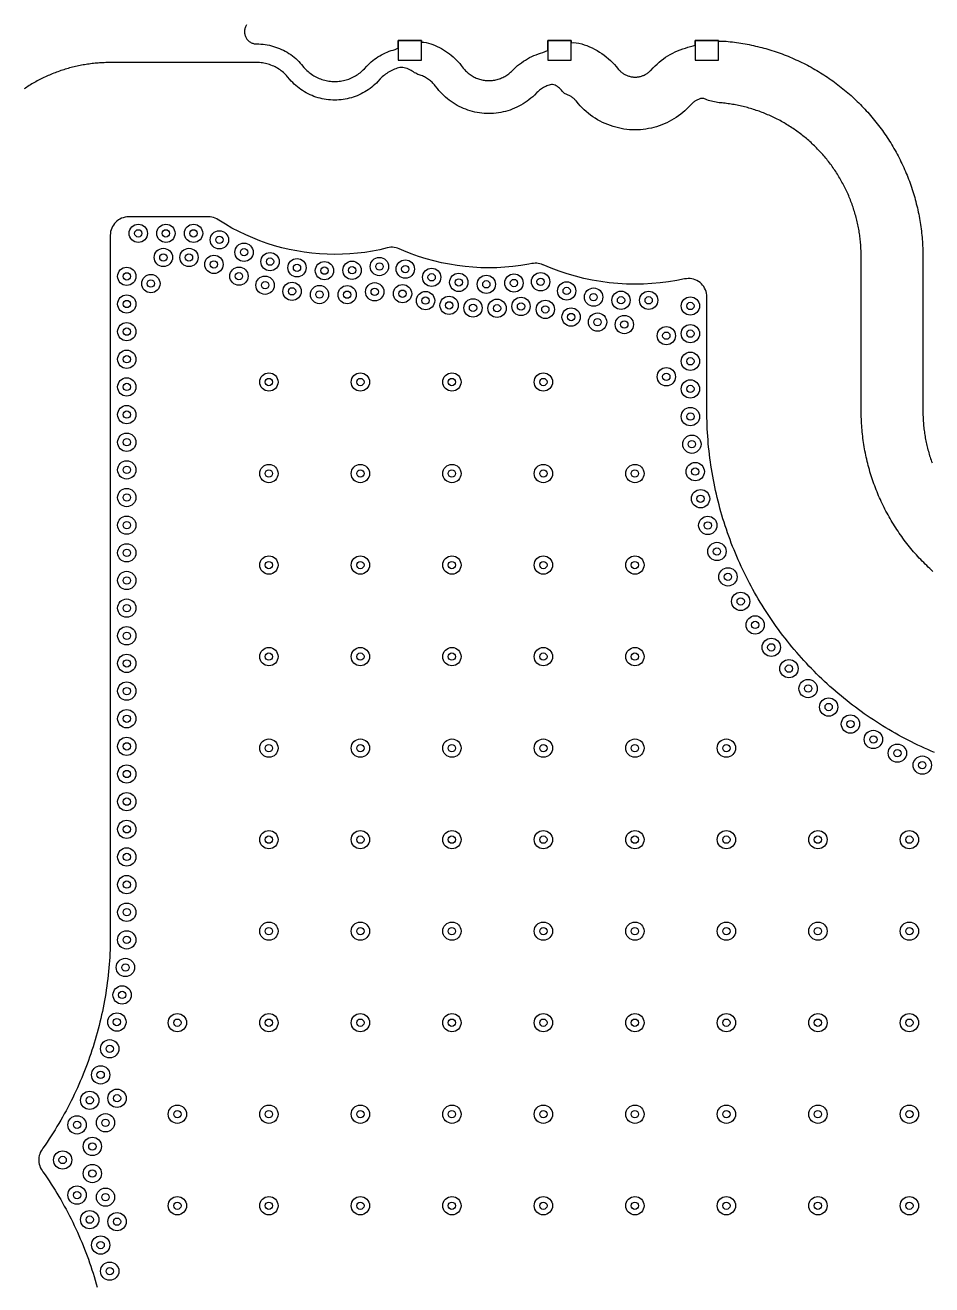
# Model space of a CAD drawing. Header units: millimetres. Extents: x 0 to 99, y -63 to 63.
# Drawn here: x 32.09 to 56.86, y -3.41 to 31 of the extents above; entities that cross this region are included whole.
import ezdxf

# ---------------------------------------------------------------- set-up
doc = ezdxf.new("R2010")
doc.units = ezdxf.units.MM
for name, color, linetype in [('RES_PADS_0402', 6, 'Continuous'), ('TOP_COPPER', 1, 'Continuous'), ('TOP_GROUND_POUR', 3, 'Continuous'), ('VIA_HOLES', 7, 'Continuous'), ('VIA_PADS', 2, 'Continuous')]:
    doc.layers.add(name, color=color, linetype=linetype)

msp = doc.modelspace()

# ---------------------------------------------------------------- linework, layer by layer
at = {"layer": 'RES_PADS_0402'}
for points in [[(42.279, 30.04), (42.919, 30.04), (42.919, 30.58), (42.279, 30.58)], [(46.372, 30.04), (47.012, 30.04), (47.012, 30.58), (46.372, 30.58)], [(50.396, 30.04), (51.036, 30.04), (51.036, 30.58), (50.396, 30.58)]]:
    msp.add_lwpolyline(points, close=True, dxfattribs=at)
at = {"layer": 'TOP_COPPER'}
for points in [[(38.139, 31.006), (38.127, 30.988), (38.117, 30.968), (38.108, 30.948), (38.1, 30.928), (38.094, 30.907), (38.089, 30.885), (38.085, 30.864), (38.083, 30.842), (38.082, 30.82), (38.083, 30.798), (38.085, 30.776), (38.089, 30.755), (38.094, 30.733), (38.1, 30.712), (38.108, 30.692), (38.117, 30.672), (38.127, 30.652), (38.139, 30.634), (38.151, 30.616), (38.165, 30.599), (38.18, 30.583), (38.196, 30.568), (38.213, 30.554), (38.231, 30.541), (38.25, 30.53), (38.269, 30.519), (38.289, 30.51), (38.31, 30.503), (38.331, 30.496), (38.352, 30.491), (38.374, 30.488), (38.395, 30.485), (38.417, 30.485), (38.475, 30.484), (38.533, 30.481), (38.591, 30.475), (38.649, 30.468), (38.706, 30.459), (38.763, 30.447), (38.82, 30.434), (38.876, 30.419), (38.931, 30.401), (38.986, 30.382), (39.04, 30.36), (39.093, 30.337), (39.145, 30.312), (39.197, 30.285), (39.247, 30.256), (39.297, 30.225), (39.345, 30.193), (39.392, 30.159), (39.437, 30.123), (39.482, 30.086), (39.525, 30.047), (39.567, 30.006), (39.607, 29.964), (39.645, 29.921), (39.708, 29.845), (39.734, 29.816), (39.762, 29.787), (39.791, 29.759), (39.82, 29.732), (39.851, 29.707), (39.882, 29.682), (39.914, 29.659), (39.947, 29.636), (39.981, 29.615), (40.016, 29.596), (40.051, 29.577), (40.087, 29.56), (40.124, 29.544), (40.161, 29.529), (40.198, 29.516), (40.236, 29.504), (40.275, 29.493), (40.313, 29.484), (40.352, 29.476), (40.392, 29.47), (40.431, 29.465), (40.471, 29.461), (40.511, 29.459), (40.551, 29.458), (40.59, 29.459), (40.629, 29.461), (40.668, 29.465), (40.707, 29.469), (40.746, 29.476), (40.785, 29.483), (40.823, 29.492), (40.861, 29.503), (40.898, 29.514), (40.935, 29.527), (40.972, 29.541), (41.008, 29.557), (41.044, 29.574), (41.078, 29.592), (41.113, 29.611), (41.146, 29.631), (41.179, 29.653), (41.211, 29.676), (41.242, 29.7), (41.272, 29.725), (41.302, 29.751), (41.33, 29.778), (41.358, 29.806), (41.423, 29.877), (41.463, 29.918), (41.504, 29.958), (41.547, 29.995), (41.592, 30.032), (41.637, 30.067), (41.684, 30.1), (41.731, 30.131), (41.78, 30.161), (41.83, 30.189), (41.881, 30.216), (41.933, 30.24), (41.985, 30.263), (42.039, 30.283), (42.093, 30.302), (42.147, 30.319), (42.202, 30.337), (42.256, 30.356), (42.279, 30.365), (42.279, 30.58), (42.919, 30.58), (42.919, 30.533), (42.982, 30.529), (43.046, 30.52), (43.109, 30.506), (43.17, 30.486), (43.231, 30.465), (43.291, 30.441), (43.35, 30.415), (43.408, 30.387), (43.465, 30.356), (43.521, 30.324), (43.576, 30.29), (43.63, 30.253), (43.682, 30.215), (43.732, 30.175), (43.782, 30.133), (43.829, 30.09), (43.875, 30.045), (43.92, 29.998), (43.963, 29.949), (44.004, 29.899), (44.062, 29.822), (44.082, 29.798), (44.104, 29.773), (44.126, 29.75), (44.149, 29.728), (44.172, 29.706), (44.197, 29.685), (44.222, 29.665), (44.248, 29.647), (44.274, 29.629), (44.301, 29.612), (44.329, 29.595), (44.358, 29.58), (44.386, 29.566), (44.416, 29.554), (44.446, 29.542), (44.476, 29.531), (44.506, 29.521), (44.537, 29.513), (44.568, 29.505), (44.6, 29.499), (44.632, 29.494), (44.663, 29.49), (44.695, 29.487), (44.727, 29.485), (44.759, 29.484), (44.792, 29.485), (44.824, 29.487), (44.857, 29.49), (44.889, 29.494), (44.921, 29.499), (44.953, 29.506), (44.985, 29.513), (45.016, 29.522), (45.047, 29.532), (45.078, 29.543), (45.108, 29.556), (45.138, 29.569), (45.167, 29.583), (45.196, 29.599), (45.224, 29.615), (45.251, 29.633), (45.278, 29.651), (45.304, 29.671), (45.329, 29.691), (45.354, 29.713), (45.378, 29.735), (45.447, 29.805), (45.495, 29.849), (45.544, 29.892), (45.595, 29.933), (45.648, 29.973), (45.702, 30.01), (45.757, 30.045), (45.814, 30.079), (45.872, 30.11), (45.93, 30.139), (45.99, 30.166), (46.051, 30.19), (46.113, 30.213), (46.175, 30.233), (46.237, 30.254), (46.299, 30.277), (46.362, 30.303), (46.372, 30.308), (46.372, 30.58), (47.012, 30.58), (47.012, 30.518), (47.068, 30.521), (47.145, 30.518), (47.221, 30.507), (47.296, 30.488), (47.368, 30.464), (47.44, 30.438), (47.511, 30.408), (47.58, 30.376), (47.648, 30.341), (47.715, 30.304), (47.781, 30.264), (47.845, 30.222), (47.907, 30.178), (47.967, 30.131), (48.026, 30.082), (48.083, 30.031), (48.138, 29.977), (48.191, 29.922), (48.242, 29.864), (48.304, 29.788), (48.319, 29.771), (48.334, 29.755), (48.35, 29.74), (48.367, 29.725), (48.384, 29.71), (48.402, 29.697), (48.42, 29.684), (48.438, 29.672), (48.457, 29.66), (48.477, 29.649), (48.497, 29.639), (48.517, 29.63), (48.538, 29.621), (48.558, 29.613), (48.58, 29.606), (48.601, 29.6), (48.623, 29.595), (48.644, 29.59), (48.666, 29.586), (48.689, 29.583), (48.711, 29.581), (48.733, 29.58), (48.755, 29.58), (48.777, 29.58), (48.799, 29.581), (48.82, 29.583), (48.842, 29.586), (48.863, 29.59), (48.884, 29.594), (48.905, 29.599), (48.926, 29.605), (48.947, 29.612), (48.967, 29.619), (48.988, 29.627), (49.007, 29.636), (49.027, 29.646), (49.046, 29.656), (49.065, 29.667), (49.083, 29.679), (49.101, 29.691), (49.118, 29.704), (49.135, 29.717), (49.151, 29.732), (49.167, 29.746), (49.183, 29.762), (49.248, 29.832), (49.301, 29.885), (49.355, 29.936), (49.411, 29.985), (49.469, 30.032), (49.529, 30.076), (49.59, 30.119), (49.653, 30.159), (49.718, 30.196), (49.783, 30.232), (49.85, 30.265), (49.918, 30.295), (49.987, 30.323), (50.057, 30.348), (50.128, 30.371), (50.199, 30.393), (50.271, 30.415), (50.343, 30.435), (50.396, 30.45), (50.396, 30.58), (51.036, 30.58), (51.036, 30.564), (51.065, 30.565), (51.124, 30.565), (51.182, 30.562), (51.24, 30.557), (51.298, 30.551), (51.356, 30.545), (51.414, 30.539), (51.472, 30.531), (51.53, 30.524), (51.587, 30.515), (51.645, 30.506), (51.703, 30.497), (51.76, 30.487), (51.817, 30.476), (51.875, 30.465), (51.932, 30.453), (51.989, 30.441), (52.046, 30.428), (52.102, 30.415), (52.159, 30.401), (52.215, 30.386), (52.272, 30.371), (52.328, 30.356), (52.384, 30.339), (52.44, 30.323), (52.495, 30.305), (52.551, 30.287), (52.606, 30.269), (52.661, 30.25), (52.716, 30.231), (52.771, 30.211), (52.826, 30.19), (52.88, 30.169), (52.934, 30.147), (52.988, 30.125), (53.042, 30.102), (53.095, 30.079), (53.149, 30.055), (53.202, 30.031), (53.254, 30.006), (53.307, 29.981), (53.359, 29.955), (53.411, 29.929), (53.463, 29.902), (53.514, 29.874), (53.566, 29.847), (53.617, 29.818), (53.667, 29.789), (53.718, 29.76), (53.768, 29.73), (53.817, 29.699), (53.867, 29.669), (53.916, 29.637), (53.965, 29.605), (54.013, 29.573), (54.062, 29.54), (54.109, 29.507), (54.157, 29.473), (54.204, 29.439), (54.251, 29.404), (54.298, 29.369), (54.344, 29.333), (54.39, 29.297), (54.435, 29.261), (54.48, 29.224), (54.525, 29.187), (54.569, 29.149), (54.613, 29.11), (54.657, 29.072), (54.7, 29.033), (54.743, 28.993), (54.785, 28.953), (54.827, 28.913), (54.869, 28.872), (54.91, 28.83), (54.951, 28.789), (54.991, 28.747), (55.031, 28.704), (55.071, 28.662), (55.11, 28.618), (55.149, 28.575), (55.187, 28.531), (55.225, 28.486), (55.262, 28.442), (55.299, 28.397), (55.336, 28.351), (55.372, 28.305), (55.408, 28.259), (55.443, 28.213), (55.477, 28.166), (55.512, 28.118), (55.545, 28.071), (55.579, 28.023), (55.612, 27.975), (55.644, 27.926), (55.676, 27.877), (55.707, 27.828), (55.738, 27.779), (55.768, 27.729), (55.798, 27.679), (55.828, 27.629), (55.857, 27.578), (55.885, 27.527), (55.913, 27.476), (55.94, 27.424), (55.967, 27.373), (55.994, 27.321), (56.019, 27.268), (56.045, 27.216), (56.07, 27.163), (56.094, 27.11), (56.118, 27.057), (56.141, 27.003), (56.164, 26.95), (56.186, 26.896), (56.207, 26.842), (56.229, 26.787), (56.249, 26.733), (56.269, 26.678), (56.289, 26.623), (56.308, 26.568), (56.326, 26.512), (56.344, 26.457), (56.361, 26.401), (56.378, 26.345), (56.394, 26.289), (56.41, 26.233), (56.425, 26.177), (56.439, 26.12), (56.453, 26.064), (56.467, 26.007), (56.48, 25.95), (56.492, 25.893), (56.504, 25.836), (56.515, 25.779), (56.525, 25.721), (56.535, 25.664), (56.545, 25.606), (56.554, 25.549), (56.562, 25.491), (56.57, 25.433), (56.577, 25.375), (56.584, 25.317), (56.59, 25.259), (56.595, 25.201), (56.6, 25.143), (56.604, 25.085), (56.608, 25.027), (56.611, 24.969), (56.614, 24.911), (56.616, 24.852), (56.617, 24.794), (56.618, 24.736), (56.619, 24.677), (56.619, 20.469), (56.619, 20.428), (56.619, 20.386), (56.62, 20.345), (56.622, 20.303), (56.624, 20.261), (56.626, 20.22), (56.629, 20.178), (56.632, 20.137), (56.635, 20.095), (56.639, 20.054), (56.643, 20.012), (56.648, 19.971), (56.653, 19.929), (56.659, 19.888), (56.665, 19.847), (56.671, 19.806), (56.678, 19.765), (56.685, 19.724), (56.693, 19.683), (56.701, 19.642), (56.709, 19.601), (56.718, 19.56), (56.727, 19.52), (56.736, 19.479), (56.746, 19.439), (56.757, 19.398), (56.768, 19.358), (56.779, 19.318), (56.79, 19.278), (56.802, 19.238), (56.815, 19.198), (56.827, 19.159), (56.841, 19.119), (56.854, 19.08), (56.868, 19.04)], [(56.894, 16.075), (56.851, 16.114), (56.808, 16.154), (56.765, 16.194), (56.723, 16.234), (56.682, 16.275), (56.64, 16.316), (56.6, 16.358), (56.559, 16.4), (56.519, 16.442), (56.48, 16.485), (56.44, 16.528), (56.402, 16.572), (56.363, 16.616), (56.326, 16.66), (56.288, 16.705), (56.251, 16.75), (56.215, 16.796), (56.179, 16.842), (56.143, 16.888), (56.108, 16.934), (56.073, 16.981), (56.039, 17.028), (56.005, 17.076), (55.972, 17.124), (55.939, 17.172), (55.907, 17.22), (55.875, 17.269), (55.843, 17.318), (55.813, 17.368), (55.782, 17.418), (55.752, 17.468), (55.723, 17.518), (55.694, 17.569), (55.666, 17.62), (55.638, 17.671), (55.61, 17.722), (55.583, 17.774), (55.557, 17.826), (55.531, 17.878), (55.506, 17.931), (55.481, 17.984), (55.457, 18.037), (55.433, 18.09), (55.41, 18.143), (55.387, 18.197), (55.365, 18.251), (55.343, 18.305), (55.322, 18.36), (55.301, 18.414), (55.281, 18.469), (55.262, 18.524), (55.243, 18.579), (55.225, 18.634), (55.207, 18.69), (55.189, 18.746), (55.173, 18.801), (55.156, 18.857), (55.141, 18.914), (55.126, 18.97), (55.111, 19.026), (55.097, 19.083), (55.084, 19.14), (55.071, 19.197), (55.059, 19.254), (55.047, 19.311), (55.036, 19.368), (55.025, 19.425), (55.015, 19.483), (55.006, 19.54), (54.997, 19.598), (54.988, 19.656), (54.981, 19.713), (54.973, 19.771), (54.967, 19.829), (54.961, 19.887), (54.955, 19.945), (54.95, 20.003), (54.946, 20.062), (54.942, 20.12), (54.939, 20.178), (54.937, 20.236), (54.935, 20.295), (54.933, 20.353), (54.932, 20.411), (54.932, 20.469), (54.932, 24.677), (54.932, 24.719), (54.931, 24.761), (54.93, 24.802), (54.929, 24.844), (54.927, 24.885), (54.925, 24.927), (54.922, 24.969), (54.919, 25.01), (54.915, 25.052), (54.911, 25.093), (54.907, 25.135), (54.902, 25.176), (54.897, 25.217), (54.892, 25.259), (54.886, 25.3), (54.879, 25.341), (54.873, 25.382), (54.866, 25.423), (54.858, 25.464), (54.85, 25.505), (54.842, 25.546), (54.833, 25.586), (54.824, 25.627), (54.814, 25.668), (54.804, 25.708), (54.794, 25.748), (54.783, 25.789), (54.772, 25.829), (54.76, 25.869), (54.748, 25.909), (54.736, 25.948), (54.723, 25.988), (54.71, 26.028), (54.696, 26.067), (54.683, 26.106), (54.668, 26.145), (54.654, 26.184), (54.638, 26.223), (54.623, 26.262), (54.607, 26.3), (54.591, 26.339), (54.574, 26.377), (54.557, 26.415), (54.54, 26.453), (54.522, 26.491), (54.504, 26.528), (54.486, 26.565), (54.467, 26.603), (54.448, 26.64), (54.428, 26.676), (54.408, 26.713), (54.388, 26.749), (54.367, 26.785), (54.346, 26.821), (54.325, 26.857), (54.303, 26.893), (54.281, 26.928), (54.259, 26.963), (54.236, 26.998), (54.213, 27.033), (54.189, 27.067), (54.166, 27.101), (54.141, 27.135), (54.117, 27.169), (54.092, 27.202), (54.067, 27.236), (54.042, 27.269), (54.016, 27.301), (53.99, 27.334), (53.963, 27.366), (53.937, 27.398), (53.91, 27.43), (53.882, 27.461), (53.855, 27.492), (53.827, 27.523), (53.798, 27.554), (53.77, 27.584), (53.741, 27.614), (53.712, 27.644), (53.682, 27.673), (53.653, 27.702), (53.623, 27.731), (53.592, 27.76), (53.562, 27.788), (53.531, 27.816), (53.5, 27.844), (53.468, 27.871), (53.437, 27.898), (53.405, 27.925), (53.372, 27.951), (53.34, 27.977), (53.307, 28.003), (53.274, 28.029), (53.241, 28.054), (53.208, 28.078), (53.174, 28.103), (53.14, 28.127), (53.106, 28.151), (53.071, 28.174), (53.037, 28.197), (53.002, 28.22), (52.967, 28.243), (52.931, 28.265), (52.896, 28.286), (52.86, 28.308), (52.824, 28.329), (52.788, 28.349), (52.751, 28.37), (52.715, 28.39), (52.678, 28.409), (52.641, 28.428), (52.604, 28.447), (52.567, 28.466), (52.529, 28.484), (52.491, 28.501), (52.454, 28.519), (52.416, 28.536), (52.377, 28.552), (52.339, 28.569), (52.3, 28.584), (52.262, 28.6), (52.223, 28.615), (52.184, 28.63), (52.145, 28.644), (52.106, 28.658), (52.066, 28.671), (52.027, 28.685), (51.987, 28.697), (51.947, 28.71), (51.907, 28.722), (51.867, 28.733), (51.827, 28.744), (51.787, 28.755), (51.747, 28.766), (51.706, 28.776), (51.666, 28.785), (51.625, 28.794), (51.584, 28.803), (51.543, 28.811), (51.503, 28.819), (51.462, 28.827), (51.421, 28.834), (51.38, 28.841), (51.338, 28.847), (51.297, 28.853), (51.256, 28.859), (51.215, 28.864), (51.173, 28.869), (51.132, 28.873), (51.09, 28.877), (51.049, 28.88), (51.007, 28.885), (50.966, 28.891), (50.925, 28.899), (50.883, 28.908), (50.842, 28.919), (50.8, 28.93), (50.758, 28.942), (50.716, 28.955), (50.696, 28.966), (50.675, 28.976), (50.654, 28.984), (50.632, 28.99), (50.61, 28.994), (50.588, 28.996), (50.566, 28.994), (50.545, 28.99), (50.524, 28.984), (50.504, 28.976), (50.484, 28.968), (50.464, 28.959), (50.444, 28.95), (50.425, 28.939), (50.407, 28.928), (50.388, 28.917), (50.37, 28.904), (50.353, 28.891), (50.336, 28.878), (50.32, 28.864), (50.304, 28.849), (50.289, 28.833), (50.223, 28.763), (50.171, 28.71), (50.116, 28.659), (50.06, 28.61), (50.002, 28.564), (49.942, 28.519), (49.881, 28.477), (49.818, 28.437), (49.754, 28.399), (49.688, 28.363), (49.621, 28.331), (49.553, 28.3), (49.484, 28.272), (49.414, 28.247), (49.343, 28.224), (49.271, 28.204), (49.199, 28.186), (49.126, 28.171), (49.052, 28.159), (48.978, 28.149), (48.904, 28.143), (48.83, 28.139), (48.755, 28.137), (48.679, 28.139), (48.602, 28.143), (48.526, 28.15), (48.45, 28.16), (48.375, 28.173), (48.3, 28.189), (48.225, 28.207), (48.152, 28.229), (48.079, 28.253), (48.008, 28.28), (47.937, 28.309), (47.867, 28.341), (47.799, 28.376), (47.732, 28.413), (47.667, 28.453), (47.603, 28.495), (47.541, 28.539), (47.48, 28.586), (47.421, 28.635), (47.364, 28.687), (47.31, 28.74), (47.257, 28.795), (47.206, 28.853), (47.143, 28.929), (47.129, 28.946), (47.113, 28.962), (47.097, 28.978), (47.081, 28.992), (47.064, 29.007), (47.046, 29.02), (47.028, 29.033), (47.009, 29.046), (46.99, 29.057), (46.971, 29.068), (46.951, 29.078), (46.931, 29.087), (46.91, 29.096), (46.889, 29.104), (46.868, 29.111), (46.847, 29.12), (46.827, 29.133), (46.808, 29.15), (46.787, 29.171), (46.766, 29.194), (46.743, 29.22), (46.719, 29.246), (46.692, 29.273), (46.664, 29.298), (46.633, 29.322), (46.602, 29.342), (46.568, 29.358), (46.535, 29.37), (46.501, 29.376), (46.468, 29.376), (46.435, 29.37), (46.404, 29.36), (46.374, 29.349), (46.344, 29.337), (46.314, 29.324), (46.285, 29.309), (46.256, 29.294), (46.228, 29.277), (46.201, 29.26), (46.174, 29.241), (46.148, 29.222), (46.122, 29.201), (46.098, 29.18), (46.074, 29.158), (46.005, 29.088), (45.957, 29.043), (45.907, 29), (45.856, 28.959), (45.804, 28.92), (45.75, 28.883), (45.694, 28.847), (45.638, 28.814), (45.58, 28.783), (45.521, 28.754), (45.462, 28.727), (45.401, 28.703), (45.339, 28.68), (45.277, 28.66), (45.214, 28.642), (45.15, 28.627), (45.086, 28.614), (45.021, 28.603), (44.956, 28.594), (44.89, 28.588), (44.825, 28.585), (44.759, 28.584), (44.695, 28.585), (44.63, 28.588), (44.566, 28.594), (44.502, 28.602), (44.438, 28.613), (44.375, 28.625), (44.312, 28.64), (44.25, 28.658), (44.188, 28.677), (44.127, 28.699), (44.067, 28.723), (44.008, 28.749), (43.95, 28.777), (43.893, 28.807), (43.837, 28.84), (43.782, 28.874), (43.729, 28.91), (43.677, 28.948), (43.626, 28.988), (43.577, 29.03), (43.529, 29.074), (43.483, 29.119), (43.439, 29.166), (43.396, 29.214), (43.355, 29.264), (43.296, 29.341), (43.276, 29.366), (43.255, 29.39), (43.233, 29.413), (43.21, 29.436), (43.186, 29.458), (43.162, 29.478), (43.137, 29.498), (43.111, 29.517), (43.084, 29.535), (43.057, 29.552), (43.029, 29.568), (43.001, 29.583), (42.972, 29.597), (42.943, 29.61), (42.913, 29.622), (42.883, 29.633), (42.852, 29.643), (42.822, 29.654), (42.792, 29.667), (42.762, 29.683), (42.731, 29.7), (42.7, 29.719), (42.668, 29.739), (42.634, 29.758), (42.599, 29.777), (42.563, 29.795), (42.525, 29.811), (42.486, 29.824), (42.447, 29.834), (42.407, 29.84), (42.367, 29.842), (42.328, 29.839), (42.289, 29.831), (42.252, 29.82), (42.214, 29.807), (42.178, 29.793), (42.142, 29.777), (42.106, 29.76), (42.071, 29.742), (42.037, 29.723), (42.004, 29.703), (41.971, 29.681), (41.939, 29.658), (41.908, 29.634), (41.877, 29.609), (41.848, 29.583), (41.819, 29.556), (41.792, 29.528), (41.727, 29.457), (41.687, 29.416), (41.645, 29.376), (41.602, 29.339), (41.558, 29.302), (41.513, 29.267), (41.466, 29.234), (41.419, 29.203), (41.37, 29.173), (41.32, 29.145), (41.269, 29.118), (41.217, 29.094), (41.165, 29.071), (41.111, 29.051), (41.057, 29.032), (41.003, 29.015), (40.947, 29), (40.892, 28.987), (40.835, 28.976), (40.779, 28.967), (40.722, 28.959), (40.665, 28.954), (40.608, 28.951), (40.551, 28.95), (40.493, 28.951), (40.435, 28.955), (40.377, 28.96), (40.319, 28.967), (40.262, 28.976), (40.205, 28.988), (40.148, 29.001), (40.092, 29.017), (40.037, 29.034), (39.982, 29.053), (39.928, 29.075), (39.875, 29.098), (39.823, 29.123), (39.771, 29.15), (39.721, 29.179), (39.672, 29.21), (39.623, 29.242), (39.576, 29.276), (39.531, 29.312), (39.486, 29.35), (39.443, 29.389), (39.401, 29.429), (39.361, 29.471), (39.323, 29.514), (39.26, 29.59), (39.234, 29.62), (39.206, 29.648), (39.177, 29.676), (39.148, 29.703), (39.117, 29.728), (39.086, 29.753), (39.054, 29.776), (39.021, 29.799), (38.987, 29.82), (38.952, 29.84), (38.917, 29.858), (38.881, 29.875), (38.845, 29.891), (38.807, 29.906), (38.77, 29.919), (38.732, 29.931), (38.693, 29.942), (38.655, 29.951), (38.616, 29.959), (38.576, 29.965), (38.537, 29.97), (38.497, 29.974), (38.457, 29.976), (38.417, 29.977), (34.417, 29.977), (34.376, 29.977), (34.334, 29.976), (34.292, 29.975), (34.251, 29.973), (34.209, 29.972), (34.168, 29.969), (34.126, 29.967), (34.085, 29.964), (34.043, 29.96), (34.002, 29.956), (33.96, 29.952), (33.919, 29.947), (33.877, 29.942), (33.836, 29.936), (33.795, 29.931), (33.754, 29.924), (33.713, 29.917), (33.672, 29.91), (33.631, 29.903), (33.59, 29.895), (33.549, 29.886), (33.508, 29.878), (33.468, 29.868), (33.427, 29.859), (33.387, 29.849), (33.346, 29.838), (33.306, 29.828), (33.266, 29.816), (33.226, 29.805), (33.186, 29.793), (33.146, 29.781), (33.107, 29.768), (33.067, 29.755), (33.028, 29.741), (32.988, 29.727), (32.949, 29.713), (32.91, 29.698), (32.871, 29.683), (32.833, 29.668), (32.794, 29.652), (32.756, 29.636), (32.718, 29.619), (32.68, 29.602), (32.642, 29.585), (32.604, 29.567), (32.567, 29.549), (32.529, 29.53), (32.492, 29.512), (32.455, 29.492), (32.418, 29.473), (32.382, 29.453), (32.345, 29.433), (32.309, 29.412), (32.273, 29.391), (32.238, 29.37), (32.202, 29.348), (32.167, 29.326), (32.132, 29.303), (32.097, 29.281), (32.062, 29.257)]]:
    msp.add_lwpolyline(points, dxfattribs=at)
at = {"layer": 'TOP_GROUND_POUR'}
msp.add_lwpolyline([(56.939, 11.13), (56.847, 11.17), (56.756, 11.209), (56.664, 11.25), (56.573, 11.292), (56.483, 11.334), (56.393, 11.378), (56.303, 11.422), (56.214, 11.467), (56.126, 11.513), (56.037, 11.56), (55.95, 11.608), (55.862, 11.657), (55.775, 11.706), (55.689, 11.757), (55.603, 11.808), (55.518, 11.86), (55.433, 11.913), (55.349, 11.967), (55.265, 12.022), (55.182, 12.077), (55.099, 12.133), (55.017, 12.19), (54.936, 12.248), (54.855, 12.307), (54.775, 12.366), (54.695, 12.426), (54.616, 12.488), (54.537, 12.549), (54.459, 12.612), (54.382, 12.675), (54.305, 12.74), (54.229, 12.804), (54.154, 12.87), (54.079, 12.936), (54.005, 13.004), (53.931, 13.071), (53.859, 13.14), (53.786, 13.209), (53.715, 13.279), (53.644, 13.35), (53.575, 13.421), (53.505, 13.493), (53.437, 13.566), (53.369, 13.639), (53.302, 13.714), (53.235, 13.788), (53.17, 13.864), (53.105, 13.94), (53.041, 14.017), (52.977, 14.094), (52.915, 14.172), (52.853, 14.25), (52.792, 14.329), (52.731, 14.409), (52.672, 14.49), (52.613, 14.57), (52.556, 14.652), (52.498, 14.734), (52.442, 14.817), (52.387, 14.9), (52.332, 14.984), (52.278, 15.068), (52.226, 15.153), (52.173, 15.238), (52.122, 15.324), (52.072, 15.41), (52.022, 15.497), (51.973, 15.584), (51.926, 15.672), (51.878, 15.76), (51.833, 15.849), (51.787, 15.938), (51.743, 16.028), (51.699, 16.118), (51.657, 16.208), (51.615, 16.299), (51.575, 16.39), (51.535, 16.482), (51.496, 16.574), (51.458, 16.666), (51.421, 16.759), (51.384, 16.852), (51.349, 16.946), (51.315, 17.04), (51.282, 17.134), (51.249, 17.229), (51.218, 17.324), (51.187, 17.419), (51.157, 17.514), (51.128, 17.61), (51.101, 17.706), (51.074, 17.802), (51.048, 17.899), (51.023, 17.996), (50.999, 18.093), (50.976, 18.19), (50.954, 18.288), (50.933, 18.385), (50.913, 18.483), (50.894, 18.581), (50.876, 18.68), (50.858, 18.778), (50.842, 18.877), (50.827, 18.975), (50.813, 19.074), (50.799, 19.173), (50.787, 19.273), (50.776, 19.372), (50.765, 19.471), (50.756, 19.571), (50.748, 19.671), (50.74, 19.77), (50.734, 19.87), (50.728, 19.97), (50.724, 20.07), (50.72, 20.17), (50.718, 20.27), (50.716, 20.362), (50.716, 20.454), (50.716, 20.515), (50.716, 23.577), (50.713, 23.626), (50.706, 23.675), (50.694, 23.724), (50.677, 23.77), (50.655, 23.815), (50.63, 23.857), (50.6, 23.897), (50.566, 23.934), (50.529, 23.967), (50.489, 23.996), (50.446, 24.021), (50.401, 24.041), (50.354, 24.057), (50.305, 24.069), (50.256, 24.075), (50.206, 24.077), (50.157, 24.073), (50.108, 24.065), (49.894, 24.025), (49.668, 23.988), (49.441, 23.959), (49.213, 23.938), (48.984, 23.925), (48.753, 23.921), (48.52, 23.925), (48.285, 23.939), (48.051, 23.961), (47.818, 23.992), (47.586, 24.031), (47.356, 24.08), (47.128, 24.137), (46.902, 24.202), (46.679, 24.276), (46.458, 24.358), (46.241, 24.449), (46.237, 24.451), (46.196, 24.467), (46.154, 24.479), (46.111, 24.487), (46.068, 24.492), (46.024, 24.493), (45.98, 24.49), (45.937, 24.483), (45.854, 24.468), (45.637, 24.432), (45.419, 24.404), (45.199, 24.384), (44.979, 24.371), (44.761, 24.367), (44.543, 24.371), (44.326, 24.383), (44.11, 24.403), (43.895, 24.43), (43.681, 24.465), (43.469, 24.508), (43.258, 24.558), (43.049, 24.616), (42.842, 24.682), (42.638, 24.755), (42.436, 24.835), (42.313, 24.887), (42.268, 24.904), (42.223, 24.917), (42.176, 24.925), (42.128, 24.93), (42.08, 24.929), (42.033, 24.924), (41.986, 24.915), (41.98, 24.913), (41.779, 24.865), (41.577, 24.826), (41.373, 24.792), (41.168, 24.768), (40.963, 24.749), (40.757, 24.739), (40.549, 24.734), (40.341, 24.739), (40.132, 24.749), (39.924, 24.769), (39.716, 24.794), (39.51, 24.829), (39.304, 24.869), (39.101, 24.918), (38.899, 24.973), (38.7, 25.037), (38.502, 25.106), (38.308, 25.184), (38.116, 25.267), (37.927, 25.358), (37.742, 25.455), (37.561, 25.56), (37.382, 25.669), (37.366, 25.68), (37.325, 25.704), (37.281, 25.724), (37.236, 25.74), (37.189, 25.751), (37.142, 25.758), (37.094, 25.761), (34.917, 25.761), (34.868, 25.758), (34.82, 25.751), (34.772, 25.739), (34.726, 25.722), (34.682, 25.702), (34.64, 25.676), (34.6, 25.647), (34.564, 25.614), (34.531, 25.578), (34.502, 25.538), (34.476, 25.496), (34.455, 25.452), (34.439, 25.406), (34.427, 25.358), (34.42, 25.31), (34.417, 25.261), (34.417, 6.243), (34.417, 6.127), (34.417, 6.043), (34.415, 5.943), (34.413, 5.843), (34.409, 5.743), (34.405, 5.643), (34.4, 5.543), (34.393, 5.444), (34.386, 5.344), (34.377, 5.244), (34.368, 5.145), (34.357, 5.045), (34.346, 4.946), (34.334, 4.847), (34.321, 4.748), (34.306, 4.649), (34.291, 4.55), (34.275, 4.451), (34.258, 4.353), (34.239, 4.255), (34.22, 4.156), (34.2, 4.058), (34.179, 3.961), (34.157, 3.863), (34.134, 3.766), (34.11, 3.669), (34.085, 3.572), (34.059, 3.476), (34.033, 3.379), (34.005, 3.283), (33.976, 3.187), (33.946, 3.092), (33.916, 2.997), (33.884, 2.902), (33.852, 2.807), (33.818, 2.713), (33.784, 2.619), (33.749, 2.526), (33.713, 2.433), (33.675, 2.34), (33.638, 2.247), (33.598, 2.155), (33.559, 2.064), (33.518, 1.972), (33.476, 1.881), (33.434, 1.791), (33.39, 1.701), (33.346, 1.611), (33.301, 1.522), (33.254, 1.434), (33.208, 1.345), (33.16, 1.258), (33.111, 1.17), (33.061, 1.083), (33.011, 0.997), (32.96, 0.911), (32.908, 0.826), (32.855, 0.741), (32.801, 0.657), (32.746, 0.573), (32.691, 0.49), (32.635, 0.407), (32.578, 0.325), (32.553, 0.289), (32.527, 0.249), (32.505, 0.207), (32.488, 0.163), (32.474, 0.118), (32.466, 0.071), (32.461, 0.024), (32.461, -0.024), (32.466, -0.071), (32.474, -0.118), (32.488, -0.163), (32.505, -0.207), (32.527, -0.249), (32.553, -0.289), (32.578, -0.325), (32.635, -0.407), (32.691, -0.49), (32.746, -0.573), (32.801, -0.657), (32.855, -0.741), (32.908, -0.826), (32.96, -0.911), (33.011, -0.997), (33.061, -1.083), (33.111, -1.17), (33.16, -1.258), (33.208, -1.345), (33.254, -1.434), (33.301, -1.522), (33.346, -1.611), (33.39, -1.701), (33.434, -1.791), (33.476, -1.881), (33.518, -1.972), (33.559, -2.064), (33.598, -2.155), (33.638, -2.247), (33.675, -2.34), (33.713, -2.433), (33.749, -2.526), (33.784, -2.619), (33.818, -2.713), (33.852, -2.807), (33.884, -2.902), (33.916, -2.997), (33.946, -3.092), (33.976, -3.187), (34.005, -3.283), (34.033, -3.379), (34.059, -3.476)], dxfattribs=at)
at = {"layer": 'VIA_HOLES'}
for centre in [(35.181, 25.311), (35.936, 25.311), (36.691, 25.311), (37.398, 25.134), (38.072, 24.795), (35.867, 24.653), (36.567, 24.653), (37.248, 24.463), (38.782, 24.538), (39.518, 24.371), (41.77, 24.405), (42.476, 24.335), (34.867, 24.136), (37.932, 24.141), (40.268, 24.292), (41.023, 24.302), (43.197, 24.11), (46.174, 23.989), (35.525, 23.939), (38.646, 23.894), (39.383, 23.727), (41.641, 23.714), (42.401, 23.663), (43.938, 23.971), (44.691, 23.919), (45.445, 23.954), (46.886, 23.738), (34.867, 23.381), (40.133, 23.64), (40.889, 23.636), (43.03, 23.474), (43.674, 23.344), (45.639, 23.315), (47.621, 23.569), (48.371, 23.483), (49.126, 23.482), (50.266, 23.327), (44.327, 23.274), (44.984, 23.264), (46.303, 23.234), (47.007, 23.025), (34.867, 22.626), (47.729, 22.886), (48.461, 22.82), (49.608, 22.516), (50.266, 22.571), (34.867, 21.871), (50.266, 21.816), (38.75, 21.25), (41.25, 21.25), (43.75, 21.25), (46.25, 21.25), (49.608, 21.394), (34.867, 21.116), (50.266, 21.061), (34.867, 20.36), (50.267, 20.306), (34.867, 19.605), (50.306, 19.552), (34.867, 18.85), (38.75, 18.75), (41.25, 18.75), (43.75, 18.75), (46.25, 18.75), (48.75, 18.75), (50.398, 18.803), (34.867, 18.095), (50.544, 18.062), (34.867, 17.34), (50.742, 17.333), (34.867, 16.584), (50.992, 16.621), (38.75, 16.25), (41.25, 16.25), (43.75, 16.25), (46.25, 16.25), (48.75, 16.25), (34.867, 15.829), (51.292, 15.928), (34.867, 15.074), (51.64, 15.258), (52.036, 14.615), (34.867, 14.319), (38.75, 13.75), (41.25, 13.75), (43.75, 13.75), (46.25, 13.75), (48.75, 13.75), (52.476, 14.002), (34.867, 13.564), (52.959, 13.421), (34.867, 12.808), (53.483, 12.877), (54.044, 12.372), (34.867, 12.053), (54.639, 11.907), (34.867, 11.298), (55.266, 11.487), (38.75, 11.25), (41.25, 11.25), (43.75, 11.25), (46.25, 11.25), (48.75, 11.25), (51.25, 11.25), (55.922, 11.112), (56.602, 10.785), (34.867, 10.543), (34.867, 9.788), (34.867, 9.032), (38.75, 8.75), (41.25, 8.75), (43.75, 8.75), (46.25, 8.75), (48.75, 8.75), (51.25, 8.75), (53.75, 8.75), (56.25, 8.75), (34.867, 8.277), (34.867, 7.522), (34.867, 6.767), (38.75, 6.25), (41.25, 6.25), (43.75, 6.25), (46.25, 6.25), (48.75, 6.25), (51.25, 6.25), (53.75, 6.25), (56.25, 6.25), (34.866, 6.012), (34.83, 5.258), (34.74, 4.508), (34.597, 3.767), (36.25, 3.75), (38.75, 3.75), (41.25, 3.75), (43.75, 3.75), (46.25, 3.75), (48.75, 3.75), (51.25, 3.75), (53.75, 3.75), (56.25, 3.75), (34.401, 3.037), (34.153, 2.324), (33.855, 1.63), (34.602, 1.685), (33.509, 0.959), (34.286, 1.016), (36.25, 1.25), (38.75, 1.25), (41.25, 1.25), (43.75, 1.25), (46.25, 1.25), (48.75, 1.25), (51.25, 1.25), (53.75, 1.25), (56.25, 1.25), (33.927, 0.37), (33.115, 0), (33.927, -0.37), (33.509, -0.959), (34.286, -1.016), (36.25, -1.25), (38.75, -1.25), (41.25, -1.25), (43.75, -1.25), (46.25, -1.25), (48.75, -1.25), (51.25, -1.25), (53.75, -1.25), (56.25, -1.25), (33.855, -1.63), (34.602, -1.685), (34.153, -2.324), (34.401, -3.037)]:
    msp.add_circle(centre, 0.1, dxfattribs=at)
at = {"layer": 'VIA_PADS'}
for centre in [(35.181, 25.311), (35.936, 25.311), (36.691, 25.311), (37.398, 25.134), (35.867, 24.653), (36.567, 24.653), (38.072, 24.795), (38.782, 24.538), (37.248, 24.463), (39.518, 24.371), (40.268, 24.292), (41.023, 24.302), (41.77, 24.405), (42.476, 24.335), (34.867, 24.136), (35.525, 23.939), (37.932, 24.141), (38.646, 23.894), (43.197, 24.11), (43.938, 23.971), (44.691, 23.919), (45.445, 23.954), (46.174, 23.989), (39.383, 23.727), (40.133, 23.64), (40.889, 23.636), (41.641, 23.714), (42.401, 23.663), (46.886, 23.738), (47.621, 23.569), (34.867, 23.381), (43.03, 23.474), (43.674, 23.344), (44.327, 23.274), (44.984, 23.264), (45.639, 23.315), (46.303, 23.234), (48.371, 23.483), (49.126, 23.482), (50.266, 23.327), (47.007, 23.025), (47.729, 22.886), (48.461, 22.82), (34.867, 22.626), (49.608, 22.516), (50.266, 22.571), (34.867, 21.871), (50.266, 21.816), (34.867, 21.116), (38.75, 21.25), (41.25, 21.25), (43.75, 21.25), (46.25, 21.25), (49.608, 21.394), (50.266, 21.061), (34.867, 20.36), (50.267, 20.306), (34.867, 19.605), (50.306, 19.552), (34.867, 18.85), (38.75, 18.75), (41.25, 18.75), (43.75, 18.75), (46.25, 18.75), (48.75, 18.75), (50.398, 18.803), (34.867, 18.095), (50.544, 18.062), (34.867, 17.34), (50.742, 17.333), (50.992, 16.621), (34.867, 16.584), (38.75, 16.25), (41.25, 16.25), (43.75, 16.25), (46.25, 16.25), (48.75, 16.25), (51.292, 15.928), (34.867, 15.829), (51.64, 15.258), (34.867, 15.074), (52.036, 14.615), (34.867, 14.319), (52.476, 14.002), (34.867, 13.564), (38.75, 13.75), (41.25, 13.75), (43.75, 13.75), (46.25, 13.75), (48.75, 13.75), (52.959, 13.421), (53.483, 12.877), (34.867, 12.808), (54.044, 12.372), (34.867, 12.053), (54.639, 11.907), (55.266, 11.487), (34.867, 11.298), (38.75, 11.25), (41.25, 11.25), (43.75, 11.25), (46.25, 11.25), (48.75, 11.25), (51.25, 11.25), (55.922, 11.112), (56.602, 10.785), (34.867, 10.543), (34.867, 9.788), (34.867, 9.032), (38.75, 8.75), (41.25, 8.75), (43.75, 8.75), (46.25, 8.75), (48.75, 8.75), (51.25, 8.75), (53.75, 8.75), (56.25, 8.75), (34.867, 8.277), (34.867, 7.522), (34.867, 6.767), (34.866, 6.012), (38.75, 6.25), (41.25, 6.25), (43.75, 6.25), (46.25, 6.25), (48.75, 6.25), (51.25, 6.25), (53.75, 6.25), (56.25, 6.25), (34.83, 5.258), (34.74, 4.508), (34.597, 3.767), (36.25, 3.75), (38.75, 3.75), (41.25, 3.75), (43.75, 3.75), (46.25, 3.75), (48.75, 3.75), (51.25, 3.75), (53.75, 3.75), (56.25, 3.75), (34.401, 3.037), (34.153, 2.324), (33.855, 1.63), (34.602, 1.685), (36.25, 1.25), (38.75, 1.25), (41.25, 1.25), (43.75, 1.25), (46.25, 1.25), (48.75, 1.25), (51.25, 1.25), (53.75, 1.25), (56.25, 1.25), (33.509, 0.959), (34.286, 1.016), (33.927, 0.37), (33.115, 0), (33.927, -0.37), (33.509, -0.959), (34.286, -1.016), (36.25, -1.25), (38.75, -1.25), (41.25, -1.25), (43.75, -1.25), (46.25, -1.25), (48.75, -1.25), (51.25, -1.25), (53.75, -1.25), (56.25, -1.25), (33.855, -1.63), (34.602, -1.685), (34.153, -2.324), (34.401, -3.037)]:
    msp.add_circle(centre, 0.25, dxfattribs=at)

doc.saveas('drawing.dxf')
